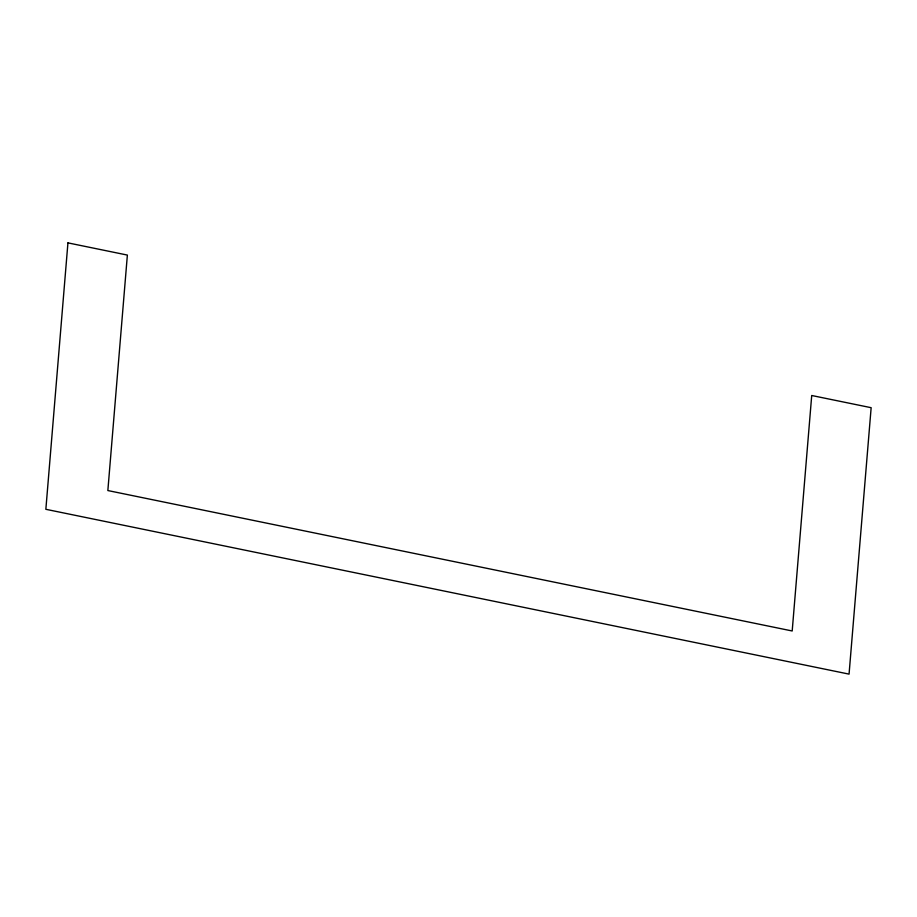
<?xml version="1.0" encoding="UTF-8"?>
<svg xmlns="http://www.w3.org/2000/svg" width="917" height="917" viewBox="0 0 917 917"><rect width="100%" height="100%" fill="white"/><g stroke="black" fill="none" stroke-linecap="round" stroke-linejoin="round"><path stroke-width="1.38" d="M67.938 242.879L45.85 509.302L849.062 674.121L871.15 407.698L811.717 395.502L792.196 630.976L107.851 490.549L127.371 255.075L67.938 242.879"/></g></svg>
